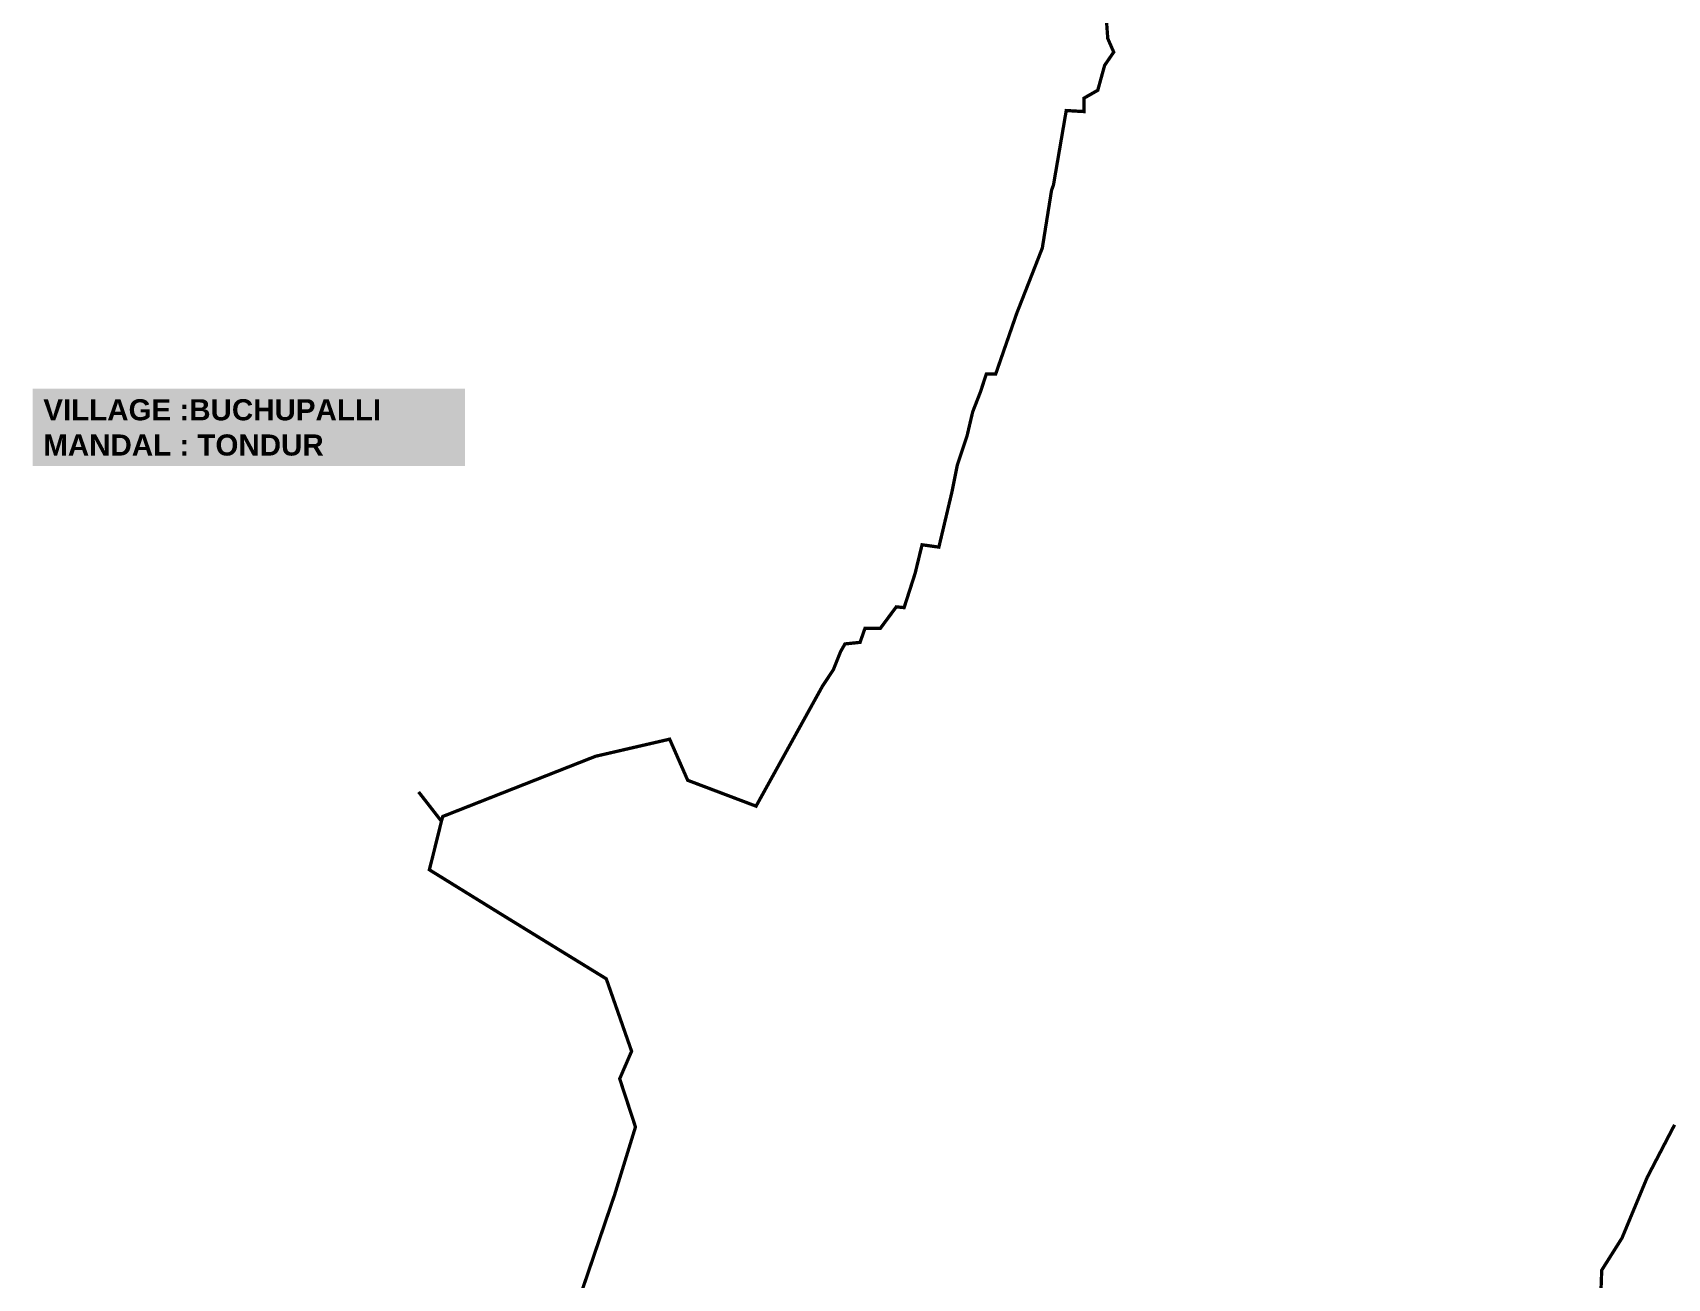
# Model space of a CAD drawing. Header units: inches. Extents: x 174104 to 230935, y 1583276 to 1631460.
# Drawn here: x 204011 to 207491, y 1613890 to 1616542 of the extents above; entities that cross this region are included whole.
import ezdxf

# ---------------------------------------------------------------- set-up
doc = ezdxf.new("R2010")
doc.units = ezdxf.units.IN
doc.header["$LTSCALE"] = 15
doc.header["$MEASUREMENT"] = 0
doc.linetypes.add('HIDDEN2', pattern=[0.1875, 0.125, -0.0625])
doc.layers.add('TEXT', color=1, linetype='Continuous')
doc.layers.add('VILLAGE BOUNDRY', color=5, linetype='Continuous')
doc.styles.get("Standard").update_dxf_attribs({"font": 'arial.ttf'})

msp = doc.modelspace()

# ---------------------------------------------------------------- linework, layer by layer
at = {"layer": 'VILLAGE BOUNDRY', "linetype": 'HIDDEN2', "ltscale": 20, "const_width": 7}
for points in [[(205172.57832, 1613839.22788), (205250.64048, 1614068.84526), (205294.6877, 1614212.03005), (205261.08675, 1614314.70405), (205286.44907, 1614373.3832), (205232.52792, 1614527.61075), (205013.53674, 1614662.25174), (204855.84126, 1614759.82527), (204862.44158, 1614785.64376), (204881.57634, 1614863.11475), (204833.03984, 1614925.51339), (204881.57634, 1614863.11475), (204884.36846, 1614873.276), (205209.62244, 1615001.44605), (205367.46058, 1615037.90794), (205405.88293, 1614950.32283), (205551.43397, 1614895.25136), (205693.09795, 1615151.35412), (205716.00966, 1615185.82976), (205731.51395, 1615224.64574), (205740.64765, 1615240.68733), (205772.84723, 1615244.10498), (205783.32645, 1615274.07397), (205815.88576, 1615273.7326), (205849.94057, 1615319.66173), (205866.60353, 1615318.02205), (205890.01282, 1615390.89778), (205904.79439, 1615451.87671), (205940.58526, 1615446.87122), (205949.91786, 1615486.06022), (205968.44579, 1615564.47282), (205979.82622, 1615621.196), (206000.47917, 1615683.28965), (206012.5335, 1615734.7373), (206028.96446, 1615776.90538), (206041.57853, 1615815.26347), (206061.62847, 1615815.63072), (206106.38933, 1615944.74348), (206140.68565, 1616032.19001), (206160.85578, 1616083.82042), (206180.39949, 1616206.1283), (206184.69913, 1616218.70475), (206211.78898, 1616376.59824), (206249.80033, 1616374.37831), (206249.8009, 1616403.06752), (206278.90347, 1616419.73648), (206293.49451, 1616472.77186), (206312.85001, 1616501.01016), (206300.16982, 1616529.99479), (206289.06945, 1616684.05842)], [(207506.8686, 1614216.63409), (207448.59199, 1614104.65569), (207394.93073, 1613975.5452), (207351.80251, 1613907.12602), (207346.23969, 1613754.23076)]]:
    msp.add_lwpolyline(points, dxfattribs=at)

# ---------------------------------------------------------------- texts
at = {"layer": 'TEXT', "insert": (204033.88672, 1615761.8629), "char_height": 45, "width": 875.4943383, "attachment_point": 1, "bg_fill": 1, "box_fill_scale": 1.5, "bg_fill_color": 50, "bg_fill_transparency": 0}
msp.add_mtext('{\\fArial|b1|i0|c0|p34;\\C5;VILLAGE :BUCHUPALLI \\PMANDAL : TONDUR}', dxfattribs=at)

doc.saveas('drawing.dxf')
